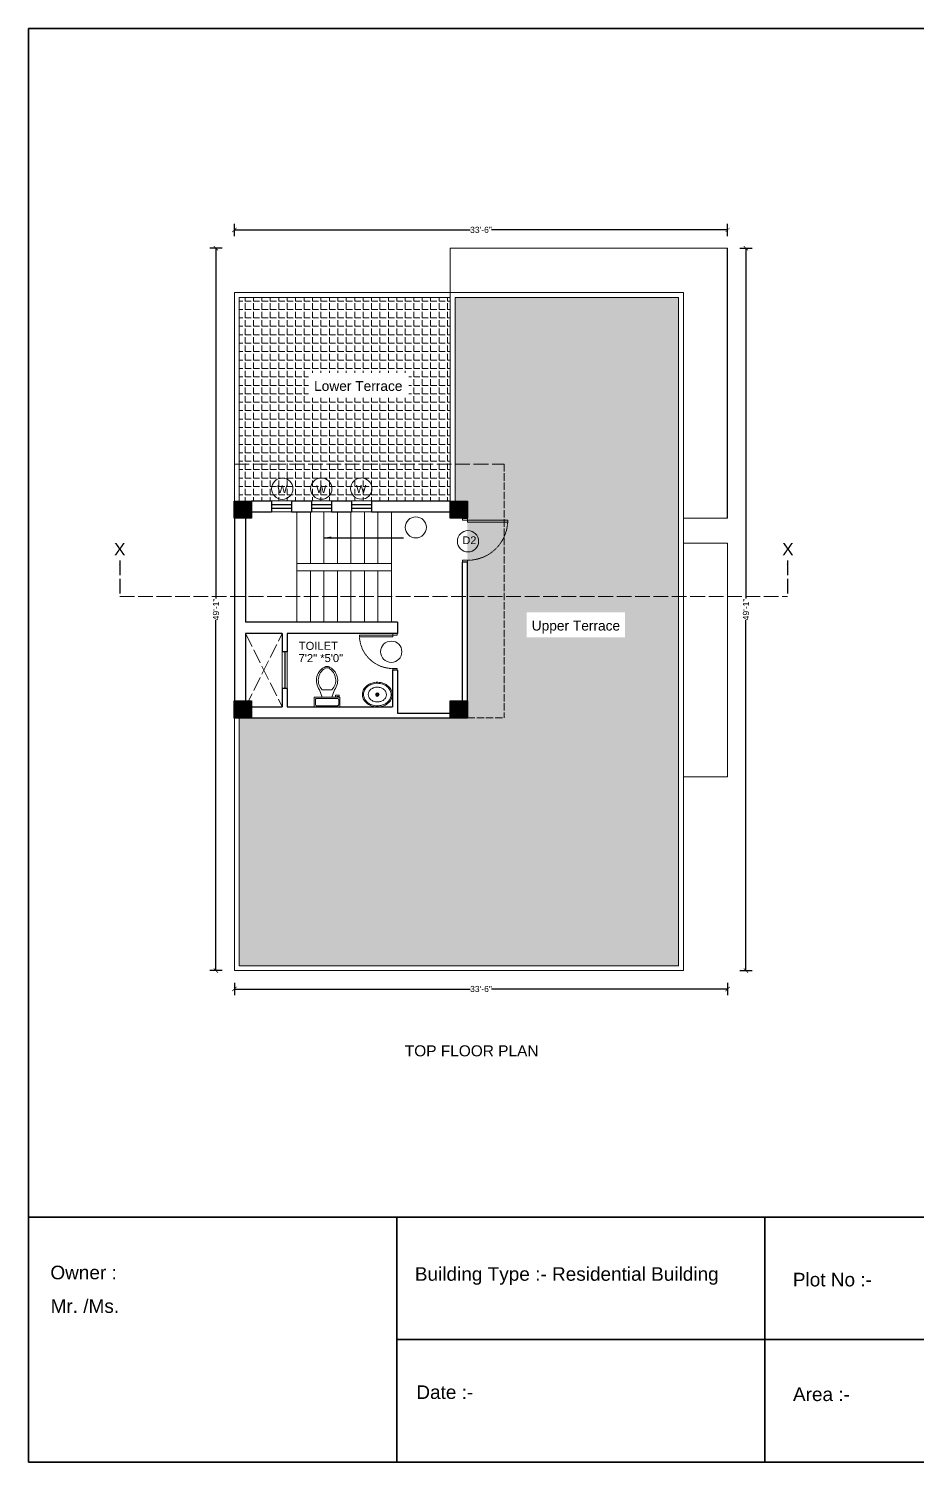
# Model space of a CAD drawing. Header units: inches. Extents: x 2970 to 17976, y 9207 to 14243.
# Drawn here: x 12003 to 12727, y 11276 to 12445 of the extents above; entities that cross this region are included whole.
import ezdxf

# ---------------------------------------------------------------- set-up
doc = ezdxf.new("R2010")
doc.units = ezdxf.units.IN
doc.header["$PDMODE"] = 34
doc.linetypes.add('ACAD_ISO02W100', pattern=[15, 12, -3])
doc.linetypes.add('HIDDEN4', pattern=[0.09375, 0.0625, -0.03125])
for name, color, linetype, lineweight in [('balcony', 212, 'Continuous', 13), ('boundary line', 20, 'Continuous', 35), ('DIMENSION', 134, 'Continuous', 15), ('furniture', 11, 'Continuous', 13), ('hatch', 183, 'Continuous', 5), ('hatch 2', 103, 'ACAD_ISO02W100', 13), ('pillar', 40, 'Continuous', 30), ('section', 231, 'ACAD_ISO02W100', 15), ('stairs', 4, 'Continuous', 13), ('TEXT', 30, 'Continuous', 13), ('TOP', 62, 'Continuous', 9), ('wall', 60, 'Continuous', 30), ('window section', 185, 'Continuous', 30), ('window sill', 103, 'Continuous', 13)]:
    doc.layers.add(name, color=color, linetype=linetype, lineweight=lineweight)
doc.styles.get("Standard").update_dxf_attribs({"font": 'arial.ttf'})
doc.dimstyles.get("Standard").update_dxf_attribs({"dimtxt": 5, "dimasz": 3.5, "dimexe": 5, "dimexo": 3, "dimgap": 0.09, "dimtad": 0, "dimdec": 0, "dimzin": 0, "dimdsep": 46, "dimlunit": 4, "dimtxsty": 'Standard', "dimblk": 'ARCHTICK', "dimcen": 0.09, "dimadec": 0, "dimazin": 0, "dimtfac": 1, "dimtdec": 0, "dimtofl": 0, "dimtmove": 0, "dimatfit": 3, "dimfxl": 5, "dimfxlon": 1, "dimtolj": 1, "dimtzin": 0, "dimarcsym": 0})

# ---------------------------------------------------------------- blocks, each defined once
blk = doc.blocks.new('pillar')
h = blk.add_hatch(color=256)
h.dxf.hatch_style = 1
h.paths.add_polyline_path([(2623, 2262.4), (2637, 2262.4), (2637, 2276.4), (2623, 2276.4)])
blk.add_lwpolyline([(2623, 2276.4), (2637, 2276.4), (2637, 2262.4), (2623, 2262.4)], close=True)
blk = doc.blocks.new('Sink - Oval top')
for p, q in [((-1, 0), (1, 0)), ((0, 1), (0, -1))]:
    blk.add_line(p, q)
at = {"linetype": 'Continuous'}
for points in [[(-12.2, 0.4, 0.117634), (-11.5, -3.4, 0.104469), (-8.9, -6.8, 0.090016), (-5.1, -9.1, 0.08192), (-0.3, -10, 0.08192), (4.5, -9.4, 0.090016), (8.4, -7.4, 0.104469), (11.2, -4.1, 0.117634), (12.2, -0.4, 0.117634), (11.5, 3.4, 0.104469), (8.9, 6.8, 0.090016), (5.1, 9.1, 0.08192), (0.3, 10, 0.08192), (-4.5, 9.4, 0.090016), (-8.4, 7.4, 0.104469), (-11.2, 4.1, 0.117634)], [(-11.3, 0.2, 0.118622), (-10.5, -3.3, 0.104678), (-8.1, -6.4, 0.089562), (-4.5, -8.4, 0.081185), (-0.1, -9.2, 0.081185), (4.3, -8.5, 0.089562), (7.9, -6.6, 0.104678), (10.4, -3.5, 0.118622), (11.3, -0.2, 0.118622), (10.5, 3.3, 0.104678), (8.1, 6.4, 0.089562), (4.5, 8.4, 0.081185), (0.1, 9.2, 0.081185), (-4.3, 8.5, 0.089562), (-7.9, 6.6, 0.104678), (-10.4, 3.5, 0.118622)], [(-7.4, 0.1, 0.118283), (-6.9, -2.2, 0.104607), (-5.3, -4.2, 0.089718), (-3, -5.5, 0.081436), (-0.1, -6, 0.081436), (2.8, -5.6, 0.089718), (5.2, -4.3, 0.104607), (6.9, -2.3, 0.118283), (7.4, -0.1, 0.118283), (6.9, 2.2, 0.104607), (5.3, 4.2, 0.089718), (3, 5.5, 0.081436), (0.1, 6, 0.081436), (-2.8, 5.6, 0.089718), (-5.2, 4.3, 0.104607), (-6.9, 2.3, 0.118283)]]:
    blk.add_lwpolyline(points, format="xyb", close=True, dxfattribs=at)
for radius in [1.5, 1]:
    blk.add_circle((0, 0), radius)
blk = doc.blocks.new('Toilet - top')
for p, q in [((-10, -8.5), (-8, -8.5)), ((-10, -9.5), (-10, -8.5)), ((-7, -9.5), (-10, -9.5)), ((-8, -8.5), (-8, -8)), ((-7, -8), (-7, -9.5)), ((-4, -8), (-6, -14)), ((4, -8), (6, -14)), ((9.5, -6), (9.5, -2)), ((4, -14), (-4, -14))]:
    blk.add_line(p, q)
blk.add_lwpolyline([(10.5, -8), (10.5, 0), (-10.5, 0), (-10.5, -8)], close=True)
for points in [[(-9.5, -2), (-9.5, -6)], [(8.5, -1), (-8.5, -1)], [(-8.5, -7), (8.5, -7)]]:
    blk.add_lwpolyline(points)
for centre, radius, start, end in [((-8.6, -1.9), 0.884, 81.8699, 188.1301), ((-8.6, -6.1), 0.884, 171.8699, 278.1301), ((8.6, -1.9), 0.884, 351.8699, 98.1301), ((8.6, -6.1), 0.884, 261.8699, 8.1301), ((3.5, -21.6), 12.2, 141.4691, 247.9714), ((4.2, -21.8), 11.3, 136.3677, 238.9468), ((-3.5, -21.6), 12.2, 292.0284, 38.5307), ((-4.2, -21.8), 11.3, 301.053, 43.6321), ((0, -27.9), 4, 245.7318, 294.2682), ((0, -29), 4, 254.8605, 285.1395)]:
    blk.add_arc(centre, radius, start, end)
blk = doc.blocks.new('A$C0CE462CD')
for p, q in [((860, 100), (860, 0)), ((860, 0), (894, 0))]:
    blk.add_line(p, q)
for points in [[(860, 100), (860, 920), (818, 920), (818, 100)], [(0, 10), (6, 10), (6, 90), (0, 90)], [(894, 10), (900, 10), (900, 90), (894, 90)]]:
    blk.add_lwpolyline(points, close=True)
for points in [[(6, 0), (40, 0), (40, 100), (6, 100)], [(6, 100), (6, 0)], [(860, 100), (894, 100), (894, 0)]]:
    blk.add_lwpolyline(points)
at = {"linetype": 'HIDDEN4'}
blk.add_arc((859, 102), 819, 92.8508, 180.1309, dxfattribs=at)
blk = doc.blocks.new('_ArchTick')
at = {"color": 0, "linetype": 'ByBlock', "const_width": 0.15}
blk.add_lwpolyline([(-0.5, -0.5), (0.5, 0.5)], dxfattribs=at)
blk = doc.blocks.new('*D81')
at = {"layer": 'Defpoints', "color": 0, "transparency": 16777216}
for p in [(4368.9, 4965.7), (4368.9, 4376.7), (4383.9, 4376.7)]:
    blk.add_point(p, dxfattribs=at)
at = {"layer": 'DIMENSION', "color": 0, "lineweight": -2, "transparency": 16777216}
for p, q in [((4378.9, 4965.7), (4388.9, 4965.7)), ((4383.9, 4965.7), (4383.9, 4680)), ((4383.9, 4376.7), (4383.9, 4662.4)), ((4378.9, 4376.7), (4388.9, 4376.7))]:
    blk.add_line(p, q, dxfattribs=at)
at = {"layer": 'DIMENSION', "color": 0, "lineweight": -2, "transparency": 16777216, "xscale": 3.5, "yscale": 3.5, "zscale": 3.5}
for p, rotation in [((4383.9, 4965.7), 90), ((4383.9, 4376.7), 270)]:
    blk.add_blockref('_ArchTick', p, dxfattribs=dict(at, rotation=rotation))
at = {"layer": 'DIMENSION', "color": 0, "transparency": 16777216, "insert": (4383.9, 4671.2), "char_height": 5, "attachment_point": 5, "rotation": 90}
blk.add_mtext('\\A1;49\'-1"', dxfattribs=at)
blk = doc.blocks.new('*D200')
at = {"layer": 'Defpoints', "color": 0, "transparency": 16777216}
for p in [(3966.9, 4376.7), (4368.9, 4376.7), (4368.9, 4361.7)]:
    blk.add_point(p, dxfattribs=at)
at = {"layer": 'DIMENSION', "color": 0, "lineweight": -2, "transparency": 16777216}
for p, q in [((3966.9, 4366.7), (3966.9, 4356.7)), ((3966.9, 4361.7), (4159.2, 4361.7)), ((4368.9, 4361.7), (4176.5, 4361.7)), ((4368.9, 4366.7), (4368.9, 4356.7))]:
    blk.add_line(p, q, dxfattribs=at)
at = {"layer": 'DIMENSION', "color": 0, "lineweight": -2, "transparency": 16777216, "xscale": 3.5, "yscale": 3.5, "zscale": 3.5, "rotation": 180}
blk.add_blockref('_ArchTick', (3966.9, 4361.7), dxfattribs=at)
at = {"layer": 'DIMENSION', "color": 0, "lineweight": -2, "transparency": 16777216, "xscale": 3.5, "yscale": 3.5, "zscale": 3.5}
blk.add_blockref('_ArchTick', (4368.9, 4361.7), dxfattribs=at)
at = {"layer": 'DIMENSION', "color": 0, "transparency": 16777216, "insert": (4167.9, 4361.7), "char_height": 5, "attachment_point": 5}
blk.add_mtext('\\A1;33\'-6"', dxfattribs=at)
blk = doc.blocks.new('*D201')
at = {"layer": 'Defpoints', "color": 0, "transparency": 16777216}
for p in [(4368.9, 4980.7), (3966.9, 4929.7), (4368.9, 4929.7)]:
    blk.add_point(p, dxfattribs=at)
at = {"layer": 'DIMENSION', "color": 0, "lineweight": -2, "transparency": 16777216}
for p, q in [((3966.9, 4975.7), (3966.9, 4985.7)), ((3966.9, 4980.7), (4159.2, 4980.7)), ((4368.9, 4980.7), (4176.5, 4980.7)), ((4368.9, 4975.7), (4368.9, 4985.7))]:
    blk.add_line(p, q, dxfattribs=at)
at = {"layer": 'DIMENSION', "color": 0, "lineweight": -2, "transparency": 16777216, "xscale": 3.5, "yscale": 3.5, "zscale": 3.5, "rotation": 180}
blk.add_blockref('_ArchTick', (3966.9, 4980.7), dxfattribs=at)
at = {"layer": 'DIMENSION', "color": 0, "lineweight": -2, "transparency": 16777216, "xscale": 3.5, "yscale": 3.5, "zscale": 3.5}
blk.add_blockref('_ArchTick', (4368.9, 4980.7), dxfattribs=at)
at = {"layer": 'DIMENSION', "color": 0, "transparency": 16777216, "insert": (4167.9, 4980.7), "char_height": 5, "attachment_point": 5}
blk.add_mtext('\\A1;33\'-6"', dxfattribs=at)
blk = doc.blocks.new('*D202')
at = {"layer": 'Defpoints', "color": 0, "transparency": 16777216}
for p in [(3951.9, 4965.7), (3966.9, 4965.7), (3966.9, 4376.7)]:
    blk.add_point(p, dxfattribs=at)
at = {"layer": 'DIMENSION', "color": 0, "lineweight": -2, "transparency": 16777216}
for p, q in [((3956.9, 4965.7), (3946.9, 4965.7)), ((3951.9, 4965.7), (3951.9, 4680)), ((3951.9, 4376.7), (3951.9, 4662.4)), ((3956.9, 4376.7), (3946.9, 4376.7))]:
    blk.add_line(p, q, dxfattribs=at)
at = {"layer": 'DIMENSION', "color": 0, "lineweight": -2, "transparency": 16777216, "xscale": 3.5, "yscale": 3.5, "zscale": 3.5}
for p, rotation in [((3951.9, 4965.7), 90), ((3951.9, 4376.7), 270)]:
    blk.add_blockref('_ArchTick', p, dxfattribs=dict(at, rotation=rotation))
at = {"layer": 'DIMENSION', "color": 0, "transparency": 16777216, "insert": (3951.9, 4671.2), "char_height": 5, "attachment_point": 5, "rotation": 90}
blk.add_mtext('\\A1;49\'-1"', dxfattribs=at)
blk = doc.blocks.new('top floor plan')
at = {"layer": 'TOP', "transparency": 33554483}
h = blk.add_hatch(dxfattribs=at)
h.set_pattern_fill('ANGLE', color=256, scale=25)
h.set_pattern_definition([(0, (-697.9184, 2673.516), (0, 6.875), [5, -1.875]), (90, (-697.9184, 2673.516), (-6.875, 4e-16), [5, -1.875])])
h.paths.add_polyline_path([(4142.9, 4925.7), (3970.9, 4925.7), (3970.9, 4759.7), (4142.9, 4759.7)])
h.paths.add_polyline_path([(4027.4, 4843.7), (4027.4, 4864.2), (4109, 4864.2), (4109, 4843.7)], flags=16)
h = blk.add_hatch(dxfattribs=at)
h.set_pattern_fill('ANGLE', color=256, scale=25)
h.set_pattern_definition([(0, (-638.726, 2998.0004), (0, 6.875), [5, -1.875]), (90, (-638.726, 2998.0004), (-6.875, 4e-16), [5, -1.875])])
h.paths.add_polyline_path([(4328.9, 4925.7), (4146.9, 4925.7), (4146.9, 4759.7), (4156.9, 4759.7), (4156.9, 4582.7), (3970.9, 4582.7), (3970.9, 4380.7), (4328.9, 4380.7)])
h.paths.add_polyline_path([(4285.4, 4668.8), (4285.4, 4648.4), (4205.1, 4648.4), (4205.1, 4668.8)], flags=16)
blk.add_line((4368.9, 4745.7), (4368.9, 4965.7))
at = {"layer": 'balcony'}
for p, q in [((3966.9, 4759.7), (3966.9, 4929.7)), ((4156.9, 4929.7), (3966.9, 4929.7)), ((4142.9, 4925.7), (3970.9, 4925.7)), ((3970.9, 4759.7), (3970.9, 4925.7))]:
    blk.add_line(p, q, dxfattribs=at)
for points in [[(4142.9, 4759.7), (4142.9, 4929.7), (4332.9, 4929.7), (4332.9, 4376.7), (3966.9, 4376.7), (3966.9, 4582.7)], [(4146.9, 4759.7), (4146.9, 4925.7), (4328.9, 4925.7), (4328.9, 4380.7), (3970.9, 4380.7), (3970.9, 4582.7)]]:
    blk.add_lwpolyline(points, dxfattribs=at)
at = {"layer": 'hatch', "linetype": 'ACAD_ISO02W100'}
for p, q in [((3975.9, 4651.7), (4005.9, 4591.7)), ((3975.9, 4591.7), (4005.9, 4651.7))]:
    blk.add_line(p, q, dxfattribs=at)
at = {"layer": 'hatch 2'}
for p, q in [((3966.9, 4789.7), (4186.9, 4789.7)), ((3966.9, 4759.7), (3966.9, 4789.7))]:
    blk.add_line(p, q, dxfattribs=at)
at = {"layer": 'section'}
blk.add_line((3873.5, 4681.7), (4417.7, 4681.7), dxfattribs=at)
at = {"layer": 'stairs'}
for p, q in [((4017.9, 4708.7), (4017.9, 4750.7)), ((4028.9, 4708.7), (4028.9, 4750.7)), ((4039.9, 4708.7), (4039.9, 4750.7)), ((4050.9, 4708.7), (4050.9, 4750.7)), ((4061.9, 4708.7), (4061.9, 4750.7)), ((4072.9, 4708.7), (4072.9, 4750.7)), ((4083.9, 4708.7), (4083.9, 4750.7)), ((4094.9, 4708.7), (4094.9, 4750.7)), ((4017.9, 4708.7), (4017.9, 4702.7)), ((4017.9, 4708.7), (4094.9, 4708.7)), ((4017.9, 4702.7), (4094.9, 4702.7)), ((4017.9, 4702.7), (4017.9, 4660.7)), ((4028.9, 4702.7), (4028.9, 4660.7)), ((4039.9, 4702.7), (4039.9, 4660.7)), ((4050.9, 4702.7), (4050.9, 4660.7)), ((4061.9, 4702.7), (4061.9, 4660.7)), ((4072.9, 4702.7), (4072.9, 4660.7)), ((4083.9, 4702.7), (4083.9, 4660.7)), ((4094.9, 4708.7), (4094.9, 4702.7)), ((4094.9, 4702.7), (4094.9, 4660.7))]:
    blk.add_line(p, q, dxfattribs=at)
at = {"layer": 'TEXT'}
for centre, radius in [((4005.9, 4769.6), 8.68), ((4037.7, 4769.7), 8.68), ((4070.3, 4769.8), 8.68), ((4114.8, 4738.1), 8.6), ((4157.3, 4726.8), 8.68), ((4094.7, 4636.7), 8.68)]:
    blk.add_circle(centre, radius, dxfattribs=at)
at = {"layer": 'TOP'}
for p, q in [((4142.9, 4965.7), (4368.9, 4965.7)), ((4142.9, 4929.7), (4142.9, 4965.7)), ((4368.9, 4745.7), (4368.9, 4965.7)), ((4332.9, 4745.7), (4368.9, 4745.7)), ((4368.9, 4725.2), (4332.9, 4725.2)), ((4368.9, 4725.2), (4368.9, 4534.7)), ((4368.9, 4534.7), (4332.9, 4534.7))]:
    blk.add_line(p, q, dxfattribs=at)
at = {"layer": 'TOP', "linetype": 'ACAD_ISO02W100', "ltscale": 0.5}
for p in [(4186.9, 4789.7), (4156.9, 4582.7)]:
    blk.add_line(p, (4186.9, 4582.7), dxfattribs=at)
at = {"layer": 'wall'}
for p, q in [((3980.9, 4759.7), (3997.1, 4759.7)), ((3997.1, 4759.7), (3997.1, 4750.7)), ((4013.4, 4759.7), (4029.7, 4759.7)), ((4013.4, 4759.7), (4013.4, 4750.7)), ((4029.7, 4759.7), (4029.7, 4750.7)), ((4046, 4759.7), (4062.3, 4759.7)), ((4046, 4759.7), (4046, 4750.7)), ((4062.3, 4759.7), (4062.3, 4750.7)), ((4078.6, 4759.7), (4142.9, 4759.7)), ((4078.6, 4759.7), (4078.6, 4750.7)), ((3980.9, 4750.7), (3997.1, 4750.7)), ((4013.4, 4750.7), (4029.7, 4750.7)), ((4046, 4750.7), (4062.3, 4750.7)), ((4078.6, 4750.7), (4142.9, 4750.7)), ((3966.9, 4745.7), (3966.9, 4596.7)), ((3975.9, 4745.7), (3975.9, 4660.7)), ((4152.9, 4596.7), (4152.9, 4709.7)), ((4156.9, 4709.7), (4152.9, 4709.7)), ((4156.9, 4596.7), (4156.9, 4709.7)), ((4099.9, 4660.7), (3975.9, 4660.7)), ((4099.9, 4660.7), (4099.9, 4651.7)), ((3975.9, 4651.7), (3975.9, 4596.7)), ((4005.9, 4651.7), (3975.9, 4651.7)), ((4005.9, 4651.7), (4005.9, 4636.7)), ((4009.9, 4651.7), (4009.9, 4636.7)), ((4099.9, 4651.7), (4009.9, 4651.7)), ((4009.9, 4636.7), (4005.9, 4636.7)), ((4095.9, 4621.7), (4095.9, 4591.7)), ((4099.9, 4621.7), (4095.9, 4621.7)), ((4099.9, 4621.7), (4099.9, 4586.7)), ((4005.9, 4606.7), (4005.9, 4591.7)), ((4009.9, 4606.7), (4005.9, 4606.7)), ((4009.9, 4606.7), (4009.9, 4591.7)), ((3966.9, 4582.7), (3966.9, 4596.7)), ((3980.9, 4591.7), (4005.9, 4591.7)), ((3980.9, 4582.7), (4142.9, 4582.7)), ((4009.9, 4591.7), (4095.9, 4591.7)), ((4099.9, 4586.7), (4142.9, 4586.7))]:
    blk.add_line(p, q, dxfattribs=at)
at = {"layer": 'window section'}
for p, q in [((3997.1, 4756.7), (4013.4, 4756.7)), ((3997.1, 4753.7), (4013.4, 4753.7)), ((4029.7, 4756.7), (4046, 4756.7)), ((4029.7, 4753.7), (4046, 4753.7)), ((4062.3, 4756.7), (4078.6, 4756.7)), ((4062.3, 4753.7), (4078.6, 4753.7)), ((4007.9, 4636.7), (4007.9, 4606.7))]:
    blk.add_line(p, q, dxfattribs=at)
at = {"layer": 'window sill'}
for p, q in [((3997.1, 4759.7), (4013.4, 4759.7)), ((4029.7, 4759.7), (4046, 4759.7)), ((4062.3, 4759.7), (4078.6, 4759.7)), ((3997.1, 4750.7), (4013.4, 4750.7)), ((4029.7, 4750.7), (4046, 4750.7)), ((4062.3, 4750.7), (4078.6, 4750.7)), ((4005.9, 4636.7), (4005.9, 4606.7)), ((4009.9, 4636.7), (4009.9, 4606.7))]:
    blk.add_line(p, q, dxfattribs=at)
at = {"layer": 'furniture'}
for p, xscale, yscale, zscale, rotation in [((4152.9, 4709.7), -0.03999999999999987, 0.03999999999999987, 0.03999999999999987, 270), ((4099.5, 4621.7), 0.0333333333333333, 0.0333333333333333, 0.0333333333333333, 89.99999999903835)]:
    blk.add_blockref('A$C0CE462CD', p, dxfattribs=dict(at, xscale=xscale, yscale=yscale, zscale=zscale, rotation=rotation))
at = {"layer": 'furniture', "rotation": 180}
blk.add_blockref('Toilet - top', (4042.4, 4591.7), dxfattribs=at)
at = {"layer": 'furniture'}
blk.add_blockref('Sink - Oval top', (4083.4, 4601.8), dxfattribs=at)
at = {"layer": 'pillar'}
for p in [(1343.8, 2483.2), (1519.8, 2483.2), (1343.8, 2320.2), (1519.8, 2320.2)]:
    blk.add_blockref('pillar', p, dxfattribs=at)
at = {"layer": 'section', "char_height": 9.99, "attachment_point": 1}
for insert in [(3868.8, 4725.3), (4413.4, 4725.3)]:
    blk.add_mtext_dynamic_manual_height_columns('X', width=12.714, gutter_width=10.4, heights=[7.5], dxfattribs=dict(at, insert=insert))
at = {"layer": 'TEXT', "attachment_point": 1}
for s, width, gutter_width, heights, insert, char_height in [('\\pxqc;Lower Terrace', 107.945, 27, [0], (4013.9, 4857.4), 8), ('W', 8.081, 6.61, [4.76], (4001.7, 4772.4), 6.35), ('W', 8.081, 6.61, [4.76], (4033.5, 4772.5), 6.35), ('W', 8.081, 6.61, [4.76], (4066, 4772.6), 6.35), ('D2', 8.081, 6.61, [4.76], (4152.8, 4730.8), 6.35), ('\\pxqc;Upper Terrace', 107.945, 27, [0], (4191.3, 4662), 8), ('TOILET', 54.26, 20.4, [0], (4019.4, 4644.8), 6.52), ('7\'2" *5\'0"', 54.26, 20.4, [0], (4019.2, 4634.8), 6.52), ('TOP FLOOR PLAN', 140.861, 12.5, [0], (4105.8, 4315.8), 9)]:
    blk.add_mtext_dynamic_manual_height_columns(s, width=width, gutter_width=gutter_width, heights=heights, dxfattribs=dict(at, insert=insert, char_height=char_height))
at = {"layer": 'DIMENSION'}
for p1, p2, distance, picture, middle in [((3966.9, 4929.7), (4368.9, 4929.7), 51, '*D201', (4167.9, 4980.7)), ((3966.9, 4376.7), (3966.9, 4965.7), 15, '*D202', (3951.9, 4671.2)), ((4368.9, 4965.7), (4368.9, 4376.7), 15, '*D81', (4383.9, 4671.2)), ((3966.9, 4376.7), (4368.9, 4376.7), -15, '*D200', (4167.9, 4361.7))]:
    dim = blk.add_aligned_dim(p1=p1, p2=p2, distance=distance, dimstyle='Standard', dxfattribs=at)
    dim.commit()
    dim.dimension.update_dxf_attribs({"geometry": picture, "text_midpoint": middle})
at = {"layer": 'section'}
for points in [[(3873.5, 4711.2), (3873.5, 4681.7)], [(4417.7, 4711.2), (4417.7, 4681.7)]]:
    blk.add_leader(points, dimstyle='Standard', override={"dimgap": 0.09, "dimtad": 0}, dxfattribs=at)
at = {"layer": 'TOP'}
blk.add_leader([(4039.9, 4729.7), (4104.8, 4729.7)], dimstyle='Standard', override={"dimasz": 6, "dimgap": 0.09, "dimtad": 0}, dxfattribs=at)

msp = doc.modelspace()

# ---------------------------------------------------------------- linework, layer by layer
at = {"layer": 'boundary line'}
for p, q in [((12002.6, 12445), (13656.6, 12445)), ((12002.6, 11276), (12002.6, 12445)), ((13656.6, 11476), (12002.6, 11476)), ((12302.6, 11276), (12302.6, 11476)), ((12602.6, 11276), (12602.6, 11476)), ((12302.6, 11376), (12902.6, 11376)), ((13656.6, 11276), (12002.6, 11276))]:
    msp.add_line(p, q, dxfattribs=at)

# ---------------------------------------------------------------- block references
msp.add_blockref('top floor plan', (8203.4, 7300.2))

# ---------------------------------------------------------------- texts
at = {"layer": 'TEXT', "attachment_point": 1}
for s, width, insert, char_height in [('Owner :', 110.765, (12020.3, 11436.3), 11.07), ('Building Type :- Residential Building ', 287.041, (12317.4, 11435.1), 11.074), ('Plot No :-', 110.765, (12625.5, 11430.5), 11.07), ('Mr. /Ms.', 110.765, (12020.5, 11408.9), 11.07), ('Date :-', 110.765, (12318.6, 11338.7), 11.07), ('Area :-', 110.765, (12625.6, 11337), 11.07)]:
    msp.add_mtext_dynamic_manual_height_columns(s, width=width, gutter_width=55.4, heights=[0], dxfattribs=dict(at, insert=insert, char_height=char_height))

doc.saveas('drawing.dxf')
